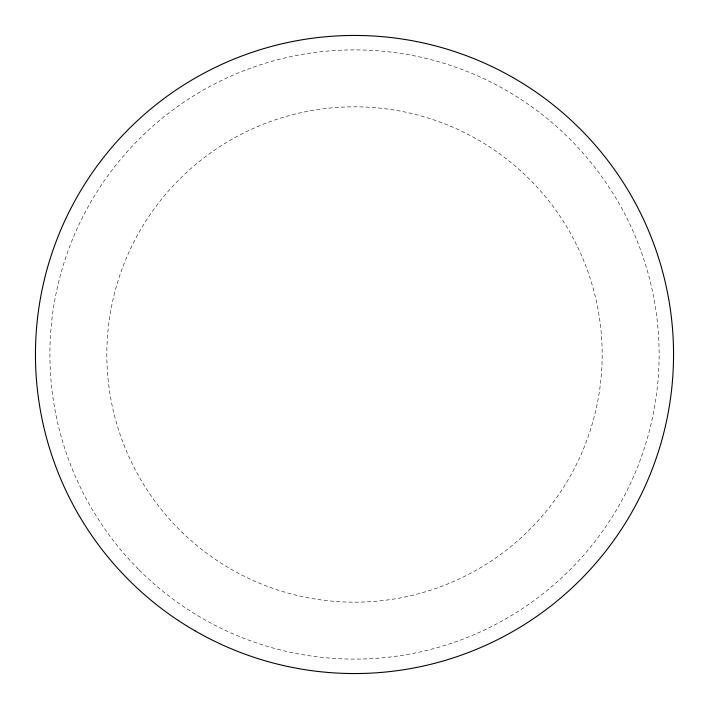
<?xml version="1.0" encoding="UTF-8"?>
<svg xmlns="http://www.w3.org/2000/svg" width="709" height="709" viewBox="0 0 709 709"><rect width="100%" height="100%" fill="white"/><g stroke="black" fill="none" stroke-linecap="round" stroke-linejoin="round"><path stroke-width="0.53" stroke-dasharray="3.54 2.66" d="M139.115 569.885A304.604 304.604 0 0 0 648.726 433.341A304.604 304.604 0 0 0 275.659 60.274A304.604 304.604 0 0 0 139.115 569.885M230.664 568.99A247.671 247.671 0 0 0 602.171 354.5A247.671 247.671 0 0 0 230.664 140.01A247.671 247.671 0 0 0 230.664 568.99"/><path stroke-width="1.06" d="M194.975 630.806A319.05 319.05 0 0 0 673.55 354.5A319.05 319.05 0 0 0 194.975 78.194A319.05 319.05 0 0 0 194.975 630.806"/></g></svg>
